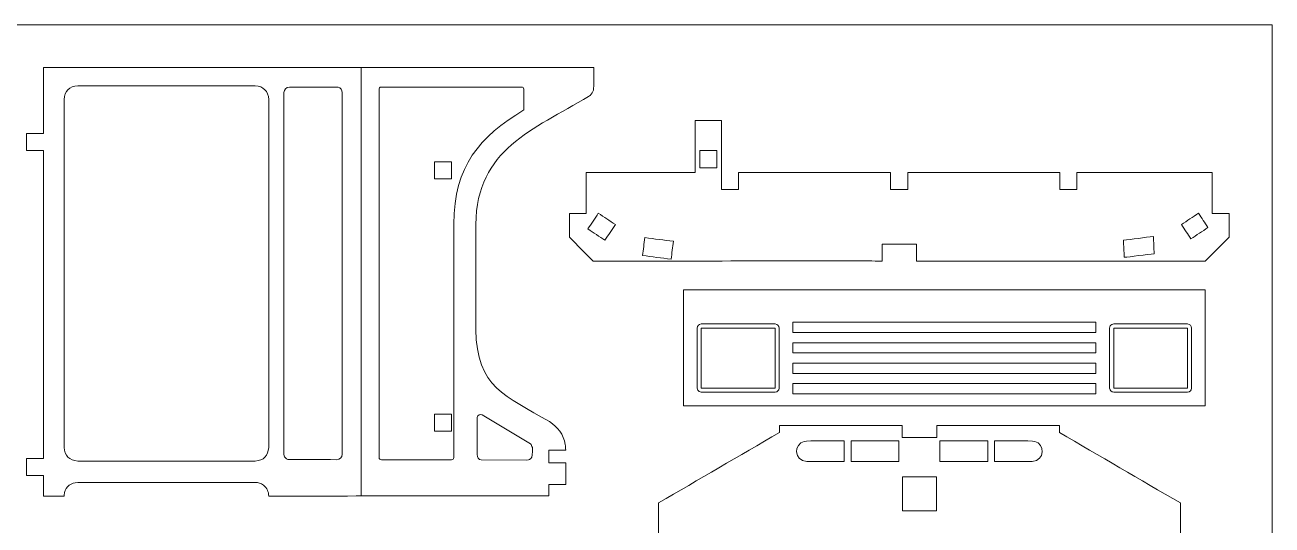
# Model space of a CAD drawing. Header units: centimetres. Extents: x -34.2 to 34.2, y -34.8 to 34.8.
# Drawn here: x 12.28 to 34.2, y 26.01 to 34.8 of the extents above; entities that cross this region are included whole.
import ezdxf

# ---------------------------------------------------------------- set-up
doc = ezdxf.new("R2010")
doc.units = ezdxf.units.CM
doc.header["$MEASUREMENT"] = 0
doc.layers.add('Camada 1', color=7, linetype='Continuous')

msp = doc.modelspace()

# ---------------------------------------------------------------- linework, layer by layer
at = {"layer": 'Camada 1', "color": 175, "lineweight": 9}
msp.add_open_spline([(-34.2, 34.8), (-34.2, 34.8), (34.2, 34.8), (34.2, 34.8), (34.2, 34.8), (34.2, 34.8), (34.2, -34.8), (34.2, -34.8), (34.2, -34.8), (34.2, -34.8), (-34.2, -34.8), (-34.2, -34.8), (-34.2, -34.8), (-34.2, -34.8), (-34.2, 34.8), (-34.2, 34.8)], degree=3, knots=[0, 0, 0, 0, 0.2, 0.2, 0.2, 0.2, 0.4, 0.4, 0.4, 0.4, 0.6, 0.6, 0.6, 0.6, 1, 1, 1, 1], dxfattribs=at)
at = {"layer": 'Camada 1', "color": 3, "lineweight": 9}
for points, knots in [([(22.27429, 33.65526), (22.2637, 33.61576), (22.24433, 33.58822), (22.21536, 33.56065), (22.21536, 33.56065), (22.2067, 33.55428), (22.19803, 33.5479), (22.18937, 33.54153), (22.18937, 33.54153), (21.20321, 32.94904), (20.2298, 32.62332), (20.20573, 31.29133), (20.20573, 31.29133), (20.20573, 30.67611), (20.20573, 30.06087), (20.20573, 29.44564), (20.20573, 29.44564), (20.22066, 28.42738), (20.73617, 28.27277), (21.50138, 27.82473), (21.50138, 27.82473), (21.64538, 27.73179), (21.7527, 27.59718), (21.77903, 27.42516), (21.77903, 27.42516), (21.78192, 27.39185), (21.78482, 27.35855), (21.78772, 27.32524), (21.78772, 27.32524), (21.68773, 27.32524), (21.58774, 27.32524), (21.48775, 27.32524), (21.48775, 27.32524), (21.48774, 27.25054), (21.48772, 27.17584), (21.4877, 27.10114), (21.4877, 27.10114), (21.5877, 27.10114), (21.68768, 27.10115), (21.78768, 27.10115), (21.78768, 27.10115), (21.78768, 26.97383), (21.78768, 26.84651), (21.78768, 26.71919), (21.78768, 26.71919), (21.6877, 26.71919), (21.5877, 26.71918), (21.48772, 26.71918), (21.48772, 26.71918), (21.48772, 26.65187), (21.48772, 26.58455), (21.48772, 26.51724), (21.48772, 26.51724), (19.84865, 26.51719), (18.20959, 26.51713), (16.57052, 26.51709), (16.57052, 26.51709), (16.56037, 26.59425), (16.54823, 26.65254), (16.47664, 26.70748), (16.47664, 26.70748), (16.43245, 26.74138), (16.38576, 26.75344), (16.33054, 26.75706), (16.33054, 26.75706), (15.29059, 26.75703), (14.25065, 26.75699), (13.2107, 26.75695), (13.2107, 26.75695), (13.09823, 26.74959), (13.00345, 26.68434), (12.9789, 26.57908), (12.9789, 26.57908), (12.97618, 26.55838), (12.97344, 26.53768), (12.97072, 26.51698), (12.97072, 26.51698), (12.85073, 26.51698), (12.73073, 26.51697), (12.61074, 26.51697), (12.61074, 26.51697), (12.61074, 26.63695), (12.61074, 26.75695), (12.61074, 26.87694), (12.61074, 26.87694), (12.51074, 26.87694), (12.41075, 26.87693), (12.31075, 26.87693), (12.31075, 26.87693), (12.31075, 26.97693), (12.31076, 27.07691), (12.31076, 27.17691), (12.31076, 27.17691), (12.41076, 27.17691), (12.51076, 27.17691), (12.61075, 27.17691), (12.61075, 27.17691), (12.61075, 28.98166), (12.61074, 30.7864), (12.61074, 32.59115), (12.61074, 32.59115), (12.51074, 32.59115), (12.41075, 32.59114), (12.31075, 32.59114), (12.31075, 32.59114), (12.31075, 32.69113), (12.31075, 32.79112), (12.31075, 32.89111), (12.31075, 32.89111), (12.41075, 32.89111), (12.51074, 32.89111), (12.61074, 32.89111), (12.61074, 32.89111), (12.61074, 33.27786), (12.61074, 33.66462), (12.61074, 34.05137), (12.61074, 34.05137), (15.83411, 34.05141), (19.05749, 34.05145), (22.28086, 34.05149), (22.28086, 34.05149), (22.28086, 33.98086), (22.28785, 33.70579), (22.27429, 33.65526)], [0, 0, 0, 0, 0.03125, 0.03125, 0.03125, 0.03125, 0.0625, 0.0625, 0.0625, 0.0625, 0.09375, 0.09375, 0.09375, 0.09375, 0.125, 0.125, 0.125, 0.125, 0.15625, 0.15625, 0.15625, 0.15625, 0.1875, 0.1875, 0.1875, 0.1875, 0.21875, 0.21875, 0.21875, 0.21875, 0.25, 0.25, 0.25, 0.25, 0.28125, 0.28125, 0.28125, 0.28125, 0.3125, 0.3125, 0.3125, 0.3125, 0.34375, 0.34375, 0.34375, 0.34375, 0.375, 0.375, 0.375, 0.375, 0.40625, 0.40625, 0.40625, 0.40625, 0.4375, 0.4375, 0.4375, 0.4375, 0.46875, 0.46875, 0.46875, 0.46875, 0.5, 0.5, 0.5, 0.5, 0.53125, 0.53125, 0.53125, 0.53125, 0.5625, 0.5625, 0.5625, 0.5625, 0.59375, 0.59375, 0.59375, 0.59375, 0.625, 0.625, 0.625, 0.625, 0.65625, 0.65625, 0.65625, 0.65625, 0.6875, 0.6875, 0.6875, 0.6875, 0.71875, 0.71875, 0.71875, 0.71875, 0.75, 0.75, 0.75, 0.75, 0.78125, 0.78125, 0.78125, 0.78125, 0.8125, 0.8125, 0.8125, 0.8125, 0.84375, 0.84375, 0.84375, 0.84375, 0.875, 0.875, 0.875, 0.875, 0.90625, 0.90625, 0.90625, 0.90625, 0.9375, 0.9375, 0.9375, 0.9375, 1, 1, 1, 1]), ([(16.57054, 33.49114), (16.57054, 31.45133), (16.57052, 29.41153), (16.57052, 27.37173), (16.57052, 27.37173), (16.55116, 27.22457), (16.4834, 27.14177), (16.33055, 27.13174), (16.33055, 27.13174), (15.2906, 27.1317), (14.25066, 27.13168), (13.21072, 27.13164), (13.21072, 27.13164), (13.06814, 27.14098), (12.98006, 27.22906), (12.97072, 27.37162), (12.97072, 27.37162), (12.97072, 29.41144), (12.97073, 31.45127), (12.97073, 33.49109), (12.97073, 33.49109), (12.98008, 33.63365), (13.06816, 33.72173), (13.21072, 33.73107), (13.21072, 33.73107), (14.25066, 33.73108), (15.2906, 33.7311), (16.33055, 33.73111), (16.33055, 33.73111), (16.4731, 33.72177), (16.56119, 33.6337), (16.57054, 33.49114)], [0, 0, 0, 0, 0.11111111, 0.11111111, 0.11111111, 0.11111111, 0.22222222, 0.22222222, 0.22222222, 0.22222222, 0.33333333, 0.33333333, 0.33333333, 0.33333333, 0.44444444, 0.44444444, 0.44444444, 0.44444444, 0.55555556, 0.55555556, 0.55555556, 0.55555556, 0.66666667, 0.66666667, 0.66666667, 0.66666667, 0.77777778, 0.77777778, 0.77777778, 0.77777778, 1, 1, 1, 1]), ([(24.06428, 33.12035), (24.06428, 32.81584), (24.06428, 32.51131), (24.06428, 32.2068), (24.06428, 32.2068), (23.42586, 32.2068), (22.78742, 32.2068), (22.149, 32.2068), (22.149, 32.2068), (22.149, 31.96642), (22.149, 31.72603), (22.149, 31.48565), (22.149, 31.48565), (22.04988, 31.48565), (21.95076, 31.48565), (21.85164, 31.48565), (21.85164, 31.48565), (21.85164, 31.34621), (21.85164, 31.20676), (21.85164, 31.06732), (21.85164, 31.06732), (21.99137, 30.92725), (22.13111, 30.7872), (22.27084, 30.64714), (22.27084, 30.64714), (23.88168, 30.64848), (25.49254, 30.64981), (27.10338, 30.65116), (27.10338, 30.65116), (27.18453, 30.64971), (27.26567, 30.64824), (27.34681, 30.64679), (27.34681, 30.64679), (27.34681, 30.74593), (27.34681, 30.84507), (27.34681, 30.94421), (27.34681, 30.94421), (27.5476, 30.94421), (27.74837, 30.94421), (27.94915, 30.94421), (27.94915, 30.94421), (27.94915, 30.84507), (27.94915, 30.74593), (27.94915, 30.64679), (27.94915, 30.64679), (29.64071, 30.64632), (31.33225, 30.64587), (33.02381, 30.6454), (33.02381, 30.6454), (33.16411, 30.78568), (33.30443, 30.92595), (33.44473, 31.06623), (33.44473, 31.06623), (33.44473, 31.20604), (33.44473, 31.34584), (33.44473, 31.48565), (33.44473, 31.48565), (33.34561, 31.48565), (33.24651, 31.48565), (33.14739, 31.48565), (33.14739, 31.48565), (33.14739, 31.72603), (33.14739, 31.96642), (33.14739, 32.2068), (33.14739, 32.2068), (32.35551, 32.2068), (31.56361, 32.2068), (30.77173, 32.2068), (30.77173, 32.2068), (30.77173, 32.10641), (30.77173, 32.00603), (30.77173, 31.90564), (30.77173, 31.90564), (30.67134, 31.90564), (30.57096, 31.90564), (30.47057, 31.90564), (30.47057, 31.90564), (30.47057, 32.00603), (30.47057, 32.10641), (30.47057, 32.2068), (30.47057, 32.2068), (29.57991, 32.2068), (28.68923, 32.2068), (27.79857, 32.2068), (27.79857, 32.2068), (27.79857, 32.10641), (27.79857, 32.00603), (27.79857, 31.90564), (27.79857, 31.90564), (27.69817, 31.90564), (27.59779, 31.90564), (27.4974, 31.90564), (27.4974, 31.90564), (27.4974, 32.00603), (27.4974, 32.10641), (27.4974, 32.2068), (27.4974, 32.2068), (26.60674, 32.2068), (25.71609, 32.2068), (24.82542, 32.2068), (24.82542, 32.2068), (24.82542, 32.10641), (24.82542, 32.00603), (24.82542, 31.90564), (24.82542, 31.90564), (24.72503, 31.90564), (24.62465, 31.90564), (24.52426, 31.90564), (24.52426, 31.90564), (24.52426, 32.31054), (24.52426, 32.71545), (24.52426, 33.12035), (24.52426, 33.12035), (24.37093, 33.12035), (24.21761, 33.12035), (24.06428, 33.12035)], [0, 0, 0, 0, 0.03333333, 0.03333333, 0.03333333, 0.03333333, 0.06666667, 0.06666667, 0.06666667, 0.06666667, 0.1, 0.1, 0.1, 0.1, 0.13333333, 0.13333333, 0.13333333, 0.13333333, 0.16666667, 0.16666667, 0.16666667, 0.16666667, 0.2, 0.2, 0.2, 0.2, 0.23333333, 0.23333333, 0.23333333, 0.23333333, 0.26666667, 0.26666667, 0.26666667, 0.26666667, 0.3, 0.3, 0.3, 0.3, 0.33333333, 0.33333333, 0.33333333, 0.33333333, 0.36666667, 0.36666667, 0.36666667, 0.36666667, 0.4, 0.4, 0.4, 0.4, 0.43333333, 0.43333333, 0.43333333, 0.43333333, 0.46666667, 0.46666667, 0.46666667, 0.46666667, 0.5, 0.5, 0.5, 0.5, 0.53333333, 0.53333333, 0.53333333, 0.53333333, 0.56666667, 0.56666667, 0.56666667, 0.56666667, 0.6, 0.6, 0.6, 0.6, 0.63333333, 0.63333333, 0.63333333, 0.63333333, 0.66666667, 0.66666667, 0.66666667, 0.66666667, 0.7, 0.7, 0.7, 0.7, 0.73333333, 0.73333333, 0.73333333, 0.73333333, 0.76666667, 0.76666667, 0.76666667, 0.76666667, 0.8, 0.8, 0.8, 0.8, 0.83333333, 0.83333333, 0.83333333, 0.83333333, 0.86666667, 0.86666667, 0.86666667, 0.86666667, 0.9, 0.9, 0.9, 0.9, 0.93333333, 0.93333333, 0.93333333, 0.93333333, 1, 1, 1, 1]), ([(23.85559, 30.14001), (23.85559, 29.46048), (23.85559, 28.78097), (23.85559, 28.10145), (23.85559, 28.10145), (26.91222, 28.10145), (29.96884, 28.10145), (33.02547, 28.10145), (33.02547, 28.10145), (33.02547, 28.78097), (33.02547, 29.46048), (33.02547, 30.14001), (33.02547, 30.14001), (29.96884, 30.14001), (26.91222, 30.14001), (23.85559, 30.14001)], [0, 0, 0, 0, 0.2, 0.2, 0.2, 0.2, 0.4, 0.4, 0.4, 0.4, 0.6, 0.6, 0.6, 0.6, 1, 1, 1, 1]), ([(32.44739, 24.07021), (32.51675, 24.12344), (32.54913, 24.18356), (32.57596, 24.26264), (32.57596, 24.26264), (32.58005, 24.2937), (32.58413, 24.32476), (32.58822, 24.35581), (32.58822, 24.35581), (32.58822, 25.03534), (32.58822, 25.71485), (32.58822, 26.39437), (32.58822, 26.39437), (31.87987, 26.80773), (31.17153, 27.2211), (30.46318, 27.63444), (30.46318, 27.63444), (30.46318, 27.67444), (30.46318, 27.71446), (30.46318, 27.75444), (30.46318, 27.75444), (30.46318, 27.75444), (28.3093, 27.75444), (28.3093, 27.75444), (28.3093, 27.75444), (28.3093, 27.75444), (28.3093, 27.54445), (28.3093, 27.54445), (28.3093, 27.54445), (28.3093, 27.54445), (28.30327, 27.54445), (28.30327, 27.54445), (28.30327, 27.54445), (28.30327, 27.54445), (28.00329, 27.54445), (28.00329, 27.54445), (28.00329, 27.54445), (28.00329, 27.54445), (27.99391, 27.54445), (27.99391, 27.54445), (27.99391, 27.54445), (27.99391, 27.54445), (27.98454, 27.54445), (27.98454, 27.54445), (27.98454, 27.54445), (27.98454, 27.54445), (27.97517, 27.54445), (27.97517, 27.54445), (27.97517, 27.54445), (27.97517, 27.54445), (27.9658, 27.54445), (27.9658, 27.54445), (27.9658, 27.54445), (27.9658, 27.54445), (27.95643, 27.54445), (27.95643, 27.54445), (27.95643, 27.54445), (27.95643, 27.54445), (27.94704, 27.54445), (27.94704, 27.54445), (27.94704, 27.54445), (27.94704, 27.54445), (27.93767, 27.54445), (27.93767, 27.54445), (27.93767, 27.54445), (27.93767, 27.54445), (27.9283, 27.54445), (27.9283, 27.54445), (27.9283, 27.54445), (27.9283, 27.54445), (27.91893, 27.54445), (27.91893, 27.54445), (27.91893, 27.54445), (27.91893, 27.54445), (27.90955, 27.54445), (27.90955, 27.54445), (27.90955, 27.54445), (27.90955, 27.54445), (27.90017, 27.54445), (27.90017, 27.54445), (27.90017, 27.54445), (27.90017, 27.54445), (27.8908, 27.54445), (27.8908, 27.54445), (27.8908, 27.54445), (27.8908, 27.54445), (27.88143, 27.54445), (27.88143, 27.54445), (27.88143, 27.54445), (27.88143, 27.54445), (27.87205, 27.54445), (27.87205, 27.54445), (27.87205, 27.54445), (27.87205, 27.54445), (27.86268, 27.54445), (27.86268, 27.54445), (27.86268, 27.54445), (27.86268, 27.54445), (27.8533, 27.54445), (27.8533, 27.54445), (27.8533, 27.54445), (27.8533, 27.54445), (27.84393, 27.54445), (27.84393, 27.54445), (27.84393, 27.54445), (27.84393, 27.54445), (27.83455, 27.54445), (27.83455, 27.54445), (27.83455, 27.54445), (27.83455, 27.54445), (27.82518, 27.54445), (27.82518, 27.54445), (27.82518, 27.54445), (27.82518, 27.54445), (27.81581, 27.54445), (27.81581, 27.54445), (27.81581, 27.54445), (27.81581, 27.54445), (27.80643, 27.54445), (27.80643, 27.54445), (27.80643, 27.54445), (27.80643, 27.54445), (27.79705, 27.54445), (27.79705, 27.54445), (27.79705, 27.54445), (27.79705, 27.54445), (27.78768, 27.54445), (27.78768, 27.54445), (27.78768, 27.54445), (27.78768, 27.54445), (27.77831, 27.54445), (27.77831, 27.54445), (27.77831, 27.54445), (27.77831, 27.54445), (27.76893, 27.54445), (27.76893, 27.54445), (27.76893, 27.54445), (27.76893, 27.54445), (27.75955, 27.54445), (27.75955, 27.54445), (27.75955, 27.54445), (27.75955, 27.54445), (27.75018, 27.54445), (27.75018, 27.54445), (27.75018, 27.54445), (27.75018, 27.54445), (27.74081, 27.54445), (27.74081, 27.54445), (27.74081, 27.54445), (27.74081, 27.54445), (27.73144, 27.54445), (27.73144, 27.54445), (27.73144, 27.54445), (27.73144, 27.54445), (27.72205, 27.54445), (27.72205, 27.54445), (27.72205, 27.54445), (27.72205, 27.54445), (27.71268, 27.54445), (27.71268, 27.54445), (27.71268, 27.54445), (27.71268, 27.54445), (27.70331, 27.54445), (27.70331, 27.54445), (27.70331, 27.54445), (27.70331, 27.54445), (27.6973, 27.54445), (27.6973, 27.54445), (27.6973, 27.54445), (27.6973, 27.54445), (27.6973, 27.75444), (27.6973, 27.75444), (27.6973, 27.75444), (27.6973, 27.75444), (25.54341, 27.75444), (25.54341, 27.75444), (25.54341, 27.75444), (25.54341, 27.71446), (25.54341, 27.67444), (25.54341, 27.63444), (25.54341, 27.63444), (24.83506, 27.2211), (24.12671, 26.80773), (23.41836, 26.39437), (23.41836, 26.39437), (23.41938, 25.69919), (23.42041, 25.004), (23.42143, 24.30882), (23.42143, 24.30882), (23.44249, 24.14882), (23.57137, 24.01999), (23.73136, 23.99891), (23.73136, 23.99891), (23.74702, 23.99788), (23.76268, 23.99686), (23.77834, 23.99582), (23.77834, 23.99582), (24.22805, 23.92315), (24.67775, 23.85049), (25.12746, 23.77782), (25.12746, 23.77782), (25.1275, 23.7778), (25.20379, 23.67557), (25.32636, 23.66298), (25.32636, 23.66298), (27.11968, 23.66302), (28.91301, 23.66306), (30.70632, 23.6631), (30.70632, 23.6631), (30.82889, 23.6757), (30.90513, 23.77787), (30.90516, 23.77789), (30.90516, 23.77789), (31.34619, 23.85054), (31.78722, 23.92318), (32.22825, 23.99582), (32.22825, 23.99582), (32.31192, 24.00544), (32.36868, 24.0098), (32.44739, 24.07021)], [0, 0, 0, 0, 0.01785714, 0.01785714, 0.01785714, 0.01785714, 0.03571429, 0.03571429, 0.03571429, 0.03571429, 0.05357143, 0.05357143, 0.05357143, 0.05357143, 0.07142857, 0.07142857, 0.07142857, 0.07142857, 0.08928571, 0.08928571, 0.08928571, 0.08928571, 0.10714286, 0.10714286, 0.10714286, 0.10714286, 0.125, 0.125, 0.125, 0.125, 0.14285714, 0.14285714, 0.14285714, 0.14285714, 0.16071429, 0.16071429, 0.16071429, 0.16071429, 0.17857143, 0.17857143, 0.17857143, 0.17857143, 0.19642857, 0.19642857, 0.19642857, 0.19642857, 0.21428571, 0.21428571, 0.21428571, 0.21428571, 0.23214286, 0.23214286, 0.23214286, 0.23214286, 0.25, 0.25, 0.25, 0.25, 0.26785714, 0.26785714, 0.26785714, 0.26785714, 0.28571429, 0.28571429, 0.28571429, 0.28571429, 0.30357143, 0.30357143, 0.30357143, 0.30357143, 0.32142857, 0.32142857, 0.32142857, 0.32142857, 0.33928571, 0.33928571, 0.33928571, 0.33928571, 0.35714286, 0.35714286, 0.35714286, 0.35714286, 0.375, 0.375, 0.375, 0.375, 0.39285714, 0.39285714, 0.39285714, 0.39285714, 0.41071429, 0.41071429, 0.41071429, 0.41071429, 0.42857143, 0.42857143, 0.42857143, 0.42857143, 0.44642857, 0.44642857, 0.44642857, 0.44642857, 0.46428571, 0.46428571, 0.46428571, 0.46428571, 0.48214286, 0.48214286, 0.48214286, 0.48214286, 0.5, 0.5, 0.5, 0.5, 0.51785714, 0.51785714, 0.51785714, 0.51785714, 0.53571429, 0.53571429, 0.53571429, 0.53571429, 0.55357143, 0.55357143, 0.55357143, 0.55357143, 0.57142857, 0.57142857, 0.57142857, 0.57142857, 0.58928571, 0.58928571, 0.58928571, 0.58928571, 0.60714286, 0.60714286, 0.60714286, 0.60714286, 0.625, 0.625, 0.625, 0.625, 0.64285714, 0.64285714, 0.64285714, 0.64285714, 0.66071429, 0.66071429, 0.66071429, 0.66071429, 0.67857143, 0.67857143, 0.67857143, 0.67857143, 0.69642857, 0.69642857, 0.69642857, 0.69642857, 0.71428571, 0.71428571, 0.71428571, 0.71428571, 0.73214286, 0.73214286, 0.73214286, 0.73214286, 0.75, 0.75, 0.75, 0.75, 0.76785714, 0.76785714, 0.76785714, 0.76785714, 0.78571429, 0.78571429, 0.78571429, 0.78571429, 0.80357143, 0.80357143, 0.80357143, 0.80357143, 0.82142857, 0.82142857, 0.82142857, 0.82142857, 0.83928571, 0.83928571, 0.83928571, 0.83928571, 0.85714286, 0.85714286, 0.85714286, 0.85714286, 0.875, 0.875, 0.875, 0.875, 0.89285714, 0.89285714, 0.89285714, 0.89285714, 0.91071429, 0.91071429, 0.91071429, 0.91071429, 0.92857143, 0.92857143, 0.92857143, 0.92857143, 0.94642857, 0.94642857, 0.94642857, 0.94642857, 0.96428571, 0.96428571, 0.96428571, 0.96428571, 1, 1, 1, 1])]:
    msp.add_open_spline(points, degree=3, knots=knots, dxfattribs=at)
msp.add_open_spline([(18.19542, 26.51715), (18.19542, 29.02858), (18.19541, 31.54001), (18.19541, 34.05144)], degree=3, dxfattribs=at)
at = {"layer": 'Camada 1', "color": 1, "lineweight": 9}
for points, knots in [([(16.90493, 27.15934), (16.89746, 27.16245), (16.89, 27.16555), (16.88254, 27.16866), (16.88254, 27.16866), (16.84948, 27.19077), (16.83714, 27.21323), (16.83451, 27.25332), (16.83451, 27.25332), (16.83451, 29.37207), (16.83451, 31.49081), (16.83451, 33.60955), (16.83451, 33.60955), (16.8384, 33.66889), (16.87276, 33.70323), (16.93208, 33.70711), (16.93208, 33.70711), (17.21773, 33.70593), (17.50338, 33.70474), (17.78903, 33.70355), (17.78903, 33.70355), (17.83189, 33.69355), (17.85648, 33.65483), (17.85943, 33.60957), (17.85943, 33.60957), (17.85943, 31.49082), (17.85944, 29.37209), (17.85944, 27.25335), (17.85944, 27.25335), (17.85556, 27.19402), (17.82121, 27.15967), (17.76187, 27.15579), (17.76187, 27.15579), (17.47622, 27.15697), (17.19058, 27.15815), (16.90493, 27.15934)], [0, 0, 0, 0, 0.1, 0.1, 0.1, 0.1, 0.2, 0.2, 0.2, 0.2, 0.3, 0.3, 0.3, 0.3, 0.4, 0.4, 0.4, 0.4, 0.5, 0.5, 0.5, 0.5, 0.6, 0.6, 0.6, 0.6, 0.7, 0.7, 0.7, 0.7, 0.8, 0.8, 0.8, 0.8, 1, 1, 1, 1]), ([(19.8218, 27.19656), (19.8218, 27.18473), (19.8164, 27.17224), (19.8082, 27.16372), (19.8082, 27.16372), (19.80203, 27.1573), (19.79155, 27.15579), (19.78265, 27.15579), (19.78265, 27.15579), (19.78265, 27.15579), (18.54816, 27.15581), (18.54816, 27.15581), (18.54816, 27.15581), (18.52668, 27.15581), (18.5074, 27.16805), (18.5074, 27.19497), (18.5074, 27.19497), (18.5074, 27.19497), (18.50738, 33.66636), (18.50738, 33.66636), (18.50738, 33.66636), (18.50738, 33.68779), (18.51964, 33.70714), (18.54654, 33.70714), (18.54654, 33.70714), (18.54654, 33.70714), (21.00961, 33.70715), (21.00961, 33.70715), (21.00961, 33.70715), (21.03106, 33.70715), (21.05038, 33.6949), (21.05038, 33.66799), (21.05038, 33.66799), (21.05038, 33.66799), (21.05036, 33.30515), (21.05036, 33.30515), (21.05036, 33.30515), (20.27591, 32.83425), (19.82173, 32.31723), (19.82176, 31.29827), (19.82176, 31.29827), (19.82176, 31.29827), (19.8218, 27.19656), (19.8218, 27.19656)], [0, 0, 0, 0, 0.08333333, 0.08333333, 0.08333333, 0.08333333, 0.16666667, 0.16666667, 0.16666667, 0.16666667, 0.25, 0.25, 0.25, 0.25, 0.33333333, 0.33333333, 0.33333333, 0.33333333, 0.41666667, 0.41666667, 0.41666667, 0.41666667, 0.5, 0.5, 0.5, 0.5, 0.58333333, 0.58333333, 0.58333333, 0.58333333, 0.66666667, 0.66666667, 0.66666667, 0.66666667, 0.75, 0.75, 0.75, 0.75, 0.83333333, 0.83333333, 0.83333333, 0.83333333, 1, 1, 1, 1]), ([(24.09788, 28.41483), (24.10159, 28.38666), (24.11069, 28.36797), (24.13388, 28.35247), (24.13388, 28.35247), (24.14588, 28.34926), (24.15788, 28.34604), (24.16988, 28.34283), (24.16988, 28.34283), (24.60186, 28.34283), (25.03384, 28.34283), (25.46581, 28.34283), (25.46581, 28.34283), (25.51055, 28.34872), (25.53192, 28.37009), (25.53781, 28.41483), (25.53781, 28.41483), (25.53781, 28.76681), (25.53781, 29.11879), (25.53781, 29.47078), (25.53781, 29.47078), (25.53192, 29.51551), (25.51055, 29.53689), (25.46581, 29.54277), (25.46581, 29.54277), (25.03384, 29.54277), (24.60186, 29.54277), (24.16988, 29.54277), (24.16988, 29.54277), (24.12515, 29.53689), (24.10378, 29.51551), (24.09788, 29.47078), (24.09788, 29.47078), (24.09788, 29.11879), (24.09788, 28.76681), (24.09788, 28.41483)], [0, 0, 0, 0, 0.1, 0.1, 0.1, 0.1, 0.2, 0.2, 0.2, 0.2, 0.3, 0.3, 0.3, 0.3, 0.4, 0.4, 0.4, 0.4, 0.5, 0.5, 0.5, 0.5, 0.6, 0.6, 0.6, 0.6, 0.7, 0.7, 0.7, 0.7, 0.8, 0.8, 0.8, 0.8, 1, 1, 1, 1]), ([(24.16988, 28.41483), (24.60186, 28.41483), (25.03384, 28.41483), (25.46581, 28.41483), (25.46581, 28.41483), (25.46581, 28.76681), (25.46581, 29.11879), (25.46581, 29.47078), (25.46581, 29.47078), (25.03384, 29.47078), (24.60186, 29.47078), (24.16988, 29.47078), (24.16988, 29.47078), (24.16988, 29.11879), (24.16988, 28.76681), (24.16988, 28.41483)], [0, 0, 0, 0, 0.2, 0.2, 0.2, 0.2, 0.4, 0.4, 0.4, 0.4, 0.6, 0.6, 0.6, 0.6, 1, 1, 1, 1]), ([(31.34555, 29.47078), (31.34926, 29.49895), (31.35835, 29.51763), (31.38154, 29.53313), (31.38154, 29.53313), (31.39354, 29.53635), (31.40554, 29.53955), (31.41754, 29.54277), (31.41754, 29.54277), (31.84951, 29.54277), (32.2815, 29.54277), (32.71348, 29.54277), (32.71348, 29.54277), (32.75821, 29.53689), (32.77959, 29.51551), (32.78548, 29.47078), (32.78548, 29.47078), (32.78548, 29.11879), (32.78548, 28.76681), (32.78548, 28.41483), (32.78548, 28.41483), (32.77959, 28.37009), (32.75821, 28.34872), (32.71348, 28.34283), (32.71348, 28.34283), (32.2815, 28.34283), (31.84951, 28.34283), (31.41754, 28.34283), (31.41754, 28.34283), (31.3728, 28.34872), (31.35143, 28.37009), (31.34555, 28.41483), (31.34555, 28.41483), (31.34555, 28.76681), (31.34555, 29.11879), (31.34555, 29.47078)], [0, 0, 0, 0, 0.1, 0.1, 0.1, 0.1, 0.2, 0.2, 0.2, 0.2, 0.3, 0.3, 0.3, 0.3, 0.4, 0.4, 0.4, 0.4, 0.5, 0.5, 0.5, 0.5, 0.6, 0.6, 0.6, 0.6, 0.7, 0.7, 0.7, 0.7, 0.8, 0.8, 0.8, 0.8, 1, 1, 1, 1]), ([(31.41754, 28.41483), (31.84951, 28.41483), (32.2815, 28.41483), (32.71348, 28.41483), (32.71348, 28.41483), (32.71348, 28.76681), (32.71348, 29.11879), (32.71348, 29.47078), (32.71348, 29.47078), (32.2815, 29.47078), (31.84951, 29.47078), (31.41754, 29.47078), (31.41754, 29.47078), (31.41754, 29.11879), (31.41754, 28.76681), (31.41754, 28.41483)], [0, 0, 0, 0, 0.2, 0.2, 0.2, 0.2, 0.4, 0.4, 0.4, 0.4, 0.6, 0.6, 0.6, 0.6, 1, 1, 1, 1]), ([(20.23315, 27.89974), (20.2333, 27.93531), (20.28733, 27.96504), (20.31716, 27.94703), (20.31716, 27.94703), (20.31716, 27.94703), (21.16619, 27.43413), (21.16619, 27.43413), (21.16619, 27.43413), (21.18719, 27.42145), (21.19032, 27.39137), (21.20231, 27.36996), (21.20231, 27.36996), (21.20242, 27.36977), (21.21097, 27.23511), (21.18941, 27.19776), (21.18941, 27.19776), (21.17054, 27.16507), (21.14099, 27.14958), (21.10475, 27.14974), (21.10475, 27.14974), (21.10475, 27.14974), (20.30093, 27.15329), (20.30093, 27.15329), (20.30093, 27.15329), (20.25694, 27.15348), (20.23033, 27.20191), (20.23051, 27.24726), (20.23051, 27.24726), (20.23051, 27.24726), (20.23315, 27.89974), (20.23315, 27.89974)], [0, 0, 0, 0, 0.11111111, 0.11111111, 0.11111111, 0.11111111, 0.22222222, 0.22222222, 0.22222222, 0.22222222, 0.33333333, 0.33333333, 0.33333333, 0.33333333, 0.44444444, 0.44444444, 0.44444444, 0.44444444, 0.55555556, 0.55555556, 0.55555556, 0.55555556, 0.66666667, 0.66666667, 0.66666667, 0.66666667, 0.77777778, 0.77777778, 0.77777778, 0.77777778, 1, 1, 1, 1])]:
    msp.add_open_spline(points, degree=3, knots=knots, dxfattribs=at)
at = {"layer": 'Camada 1', "lineweight": 9}
for points in [[(24.44485, 32.28822), (24.44485, 32.38861), (24.44485, 32.48899), (24.44485, 32.58939), (24.44485, 32.58939), (24.34446, 32.58939), (24.24407, 32.58939), (24.14368, 32.58939), (24.14368, 32.58939), (24.14368, 32.48899), (24.14368, 32.38861), (24.14368, 32.28822), (24.14368, 32.28822), (24.24407, 32.28822), (24.34446, 32.28822), (24.44485, 32.28822)], [(19.47955, 32.09518), (19.57955, 32.09518), (19.67954, 32.09519), (19.77954, 32.09519), (19.77954, 32.09519), (19.77954, 32.19517), (19.77954, 32.29517), (19.77954, 32.39515), (19.77954, 32.39515), (19.67954, 32.39515), (19.57955, 32.39515), (19.47955, 32.39515), (19.47955, 32.39515), (19.47955, 32.29516), (19.47955, 32.19517), (19.47955, 32.09518)], [(22.66036, 31.29063), (22.59943, 31.19847), (22.5385, 31.10632), (22.47757, 31.01416), (22.47757, 31.01416), (22.3775, 31.08037), (22.27745, 31.1466), (22.17738, 31.21282), (22.17738, 31.21282), (22.23835, 31.30494), (22.29932, 31.39708), (22.3603, 31.4892), (22.3603, 31.4892), (22.46032, 31.42301), (22.56034, 31.35682), (22.66036, 31.29063)], [(32.77369, 31.03899), (32.87376, 31.1052), (32.97383, 31.17143), (33.0739, 31.23765), (33.0739, 31.23765), (33.01836, 31.32156), (32.96283, 31.40547), (32.90729, 31.48938), (32.90729, 31.48938), (32.80727, 31.42319), (32.70724, 31.357), (32.60722, 31.29081), (32.60722, 31.29081), (32.66271, 31.20687), (32.71821, 31.12293), (32.77369, 31.03899)], [(23.68074, 30.99586), (23.51335, 31.01706), (23.34595, 31.03825), (23.17856, 31.05946), (23.17856, 31.05946), (23.16462, 30.95472), (23.15069, 30.84997), (23.13674, 30.74524), (23.13674, 30.74524), (23.30417, 30.72403), (23.47159, 30.70283), (23.63902, 30.68163), (23.63902, 30.68163), (23.65292, 30.78637), (23.66683, 30.89111), (23.68074, 30.99586)], [(31.60224, 30.71494), (31.59779, 30.81551), (31.59334, 30.91608), (31.58889, 31.01665), (31.58889, 31.01665), (31.72156, 31.02257), (31.97889, 31.07259), (32.11408, 31.07927), (32.11408, 31.07927), (32.11906, 30.9783), (32.12403, 30.87735), (32.12901, 30.77638), (32.12901, 30.77638), (32.00394, 30.77019), (31.69825, 30.71453), (31.60224, 30.71494)], [(25.7778, 29.39278), (25.7778, 29.45278), (25.7778, 29.51277), (25.7778, 29.57277), (25.7778, 29.57277), (27.55372, 29.57277), (29.32963, 29.57277), (31.10555, 29.57277), (31.10555, 29.57277), (31.10555, 29.51277), (31.10555, 29.45278), (31.10555, 29.39278), (31.10555, 29.39278), (29.32963, 29.39278), (27.55372, 29.39278), (25.7778, 29.39278)], [(31.10555, 29.03279), (29.32963, 29.03279), (27.55372, 29.03279), (25.7778, 29.03279), (25.7778, 29.03279), (25.7778, 29.09279), (25.7778, 29.15279), (25.7778, 29.21279), (25.7778, 29.21279), (27.55372, 29.21279), (29.32963, 29.21279), (31.10555, 29.21279), (31.10555, 29.21279), (31.10555, 29.15279), (31.10555, 29.09279), (31.10555, 29.03279)], [(31.10555, 28.8528), (31.10555, 28.7928), (31.10555, 28.73281), (31.10555, 28.67281), (31.10555, 28.67281), (29.32963, 28.67281), (27.55372, 28.67281), (25.7778, 28.67281), (25.7778, 28.67281), (25.7778, 28.73281), (25.7778, 28.7928), (25.7778, 28.8528), (25.7778, 28.8528), (27.55372, 28.8528), (29.32963, 28.8528), (31.10555, 28.8528)], [(25.7778, 28.49283), (27.55372, 28.49283), (29.32963, 28.49283), (31.10555, 28.49283), (31.10555, 28.49283), (31.10555, 28.43283), (31.10555, 28.37283), (31.10555, 28.31283), (31.10555, 28.31283), (29.32963, 28.31283), (27.55372, 28.31283), (25.7778, 28.31283), (25.7778, 28.31283), (25.7778, 28.37283), (25.7778, 28.43283), (25.7778, 28.49283)], [(19.77954, 27.95548), (19.67954, 27.95548), (19.57956, 27.95547), (19.47956, 27.95547), (19.47956, 27.95547), (19.47956, 27.85548), (19.47956, 27.75549), (19.47956, 27.6555), (19.47956, 27.6555), (19.57956, 27.6555), (19.67954, 27.6555), (19.77954, 27.6555), (19.77954, 27.6555), (19.77954, 27.7555), (19.77954, 27.85548), (19.77954, 27.95548)], [(26.68336, 27.12448), (26.68336, 27.24447), (26.68336, 27.36445), (26.68336, 27.48445), (26.68336, 27.48445), (26.58173, 27.48445), (26.03292, 27.49141), (25.9768, 27.47832), (25.9768, 27.47832), (25.79755, 27.43653), (25.79003, 27.13975), (26.02338, 27.12448), (26.02338, 27.12448), (26.24338, 27.12448), (26.46336, 27.12448), (26.68336, 27.12448)], [(26.80335, 27.48445), (27.08333, 27.48445), (27.36333, 27.48445), (27.64331, 27.48445), (27.64331, 27.48445), (27.64331, 27.36445), (27.64331, 27.24447), (27.64331, 27.12448), (27.64331, 27.12448), (27.36333, 27.12448), (27.08333, 27.12448), (26.80335, 27.12448), (26.80335, 27.12448), (26.80335, 27.24447), (26.80335, 27.36445), (26.80335, 27.48445)], [(29.20324, 27.48445), (29.20324, 27.36445), (29.20324, 27.24447), (29.20324, 27.12448), (29.20324, 27.12448), (28.92325, 27.12448), (28.64326, 27.12448), (28.36327, 27.12448), (28.36327, 27.12448), (28.36327, 27.24447), (28.36327, 27.36445), (28.36327, 27.48445), (28.36327, 27.48445), (28.64326, 27.48445), (28.92325, 27.48445), (29.20324, 27.48445)], [(29.9832, 27.12448), (29.76321, 27.12448), (29.54322, 27.12448), (29.32323, 27.12448), (29.32323, 27.12448), (29.32323, 27.24447), (29.32323, 27.36445), (29.32323, 27.48445), (29.32323, 27.48445), (29.42485, 27.48445), (29.97366, 27.49141), (30.02979, 27.47832), (30.02979, 27.47832), (30.20945, 27.43642), (30.21677, 27.13979), (29.9832, 27.12448)], [(28.30341, 26.85532), (28.30341, 26.85532), (27.70341, 26.85532), (27.70341, 26.85532), (27.70341, 26.85532), (27.70341, 26.85532), (27.70341, 26.25532), (27.70341, 26.25532), (27.70341, 26.25532), (27.70341, 26.25532), (28.30341, 26.25532), (28.30341, 26.25532), (28.30341, 26.25532), (28.30341, 26.25532), (28.30341, 26.85532), (28.30341, 26.85532)]]:
    msp.add_open_spline(points, degree=3, knots=[0, 0, 0, 0, 0.2, 0.2, 0.2, 0.2, 0.4, 0.4, 0.4, 0.4, 0.6, 0.6, 0.6, 0.6, 1, 1, 1, 1], dxfattribs=at)

doc.saveas('drawing.dxf')
